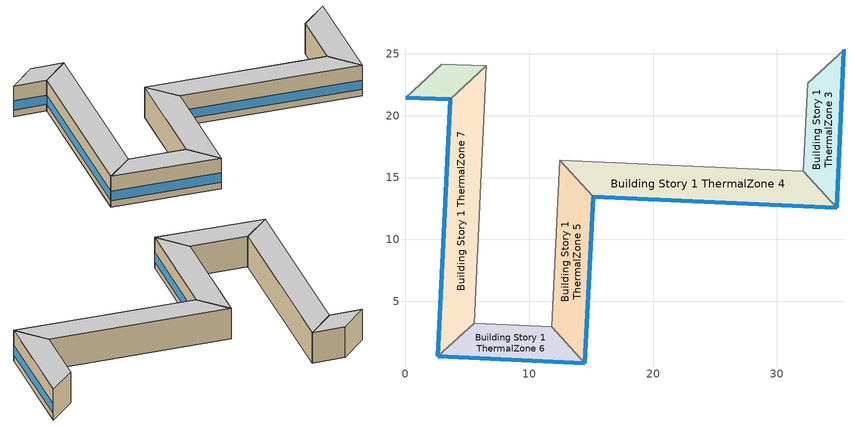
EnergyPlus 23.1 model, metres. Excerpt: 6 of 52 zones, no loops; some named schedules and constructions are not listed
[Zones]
Building Story 1 ThermalZone 3
 floor ground (Typical Insulated Carpeted 8in Slab Floor): 35.42,25.32 34.83,12.55 32.14,15.5 32.47,22.62 z0
 wall outside (Typical Insulated Steel Framed Exterior Wall R-20.41): 34.83,12.55 35.42,25.32 z0:3.6
 wall adiabatic (Typical Interior Wall): 35.42,25.32 32.47,22.62 32.14,15.5 34.83,12.55 z0:3.6
 window (U 0.48 SHGC 0.40 Dbl Ref-D Clr 6mm/13mm): 34.83,12.58 35.42,25.3 z0.76:1.85
 ceiling adiabatic (Typical Interior Floor): 32.47,22.62 32.14,15.5 34.83,12.55 35.42,25.32 z3.6
Building Story 1 ThermalZone 4
 floor ground (Typical Insulated Carpeted 8in Slab Floor): 34.83,12.55 15.16,13.44 12.46,16.4 32.14,15.5 z0
 wall outside (Typical Insulated Steel Framed Exterior Wall R-20.41): 15.16,13.44 34.83,12.55 z0:3.6
 wall adiabatic (Typical Interior Wall): 34.83,12.55 32.14,15.5 12.46,16.4 15.16,13.44 z0:3.6
 window (U 0.48 SHGC 0.40 Dbl Ref-D Clr 6mm/13mm): 15.18,13.44 34.81,12.55 z0.76:1.84
 ceiling adiabatic (Typical Interior Floor): 32.14,15.5 12.46,16.4 15.16,13.44 34.83,12.55 z3.6
Building Story 1 ThermalZone 5
 floor ground (Typical Insulated Carpeted 8in Slab Floor): 15.16,13.44 14.49,0 11.8,2.96 12.46,16.4 z0
 wall outside (Typical Insulated Steel Framed Exterior Wall R-20.41): 14.49,0 15.16,13.44 z0:3.6
 wall adiabatic (Typical Interior Wall): 15.16,13.44 12.46,16.4 11.8,2.96 14.49,0 z0:3.6
 window (U 0.48 SHGC 0.40 Dbl Ref-D Clr 6mm/13mm): 14.49,0.03 15.15,13.41 z0.76:1.85
 ceiling adiabatic (Typical Interior Floor): 12.46,16.4 11.8,2.96 14.49,0 15.16,13.44 z3.6
Building Story 1 ThermalZone 6
 floor ground (Typical Insulated Carpeted 8in Slab Floor): 14.49,0 2.6,0.56 5.56,3.25 11.8,2.96 z0
 wall outside (Typical Insulated Steel Framed Exterior Wall R-20.41): 2.6,0.56 14.49,0 z0:3.6
 wall adiabatic (Typical Interior Wall): 14.49,0 11.8,2.96 5.56,3.25 2.6,0.56 z0:3.6
 window (U 0.48 SHGC 0.40 Dbl Ref-D Clr 6mm/13mm): 2.62,0.55 14.46,0 z0.76:1.85
 ceiling adiabatic (Typical Interior Floor): 11.8,2.96 5.56,3.25 2.6,0.56 14.49,0 z3.6
Building Story 1 ThermalZone 7
 floor ground (Typical Insulated Carpeted 8in Slab Floor): 2.6,0.56 3.6,21.32 6.54,24.04 5.56,3.25 z0
 wall outside (Typical Insulated Steel Framed Exterior Wall R-20.41): 3.6,21.32 2.6,0.56 z0:3.6
 wall adiabatic (Typical Interior Wall): 2.6,0.56 5.56,3.25 6.54,24.04 3.6,21.32 z0:3.6
 window (U 0.48 SHGC 0.40 Dbl Ref-D Clr 6mm/13mm): 3.6,21.3 2.6,0.58 z0.76:1.84
 ceiling adiabatic (Typical Interior Floor): 5.56,3.25 6.54,24.04 3.6,21.32 2.6,0.56 z3.6
Building Story 1 ThermalZone 8
 floor ground (Typical Insulated Carpeted 8in Slab Floor): 3.6,21.32 0,21.43 2.93,24.15 6.54,24.04 z0
 wall outside (Typical Insulated Steel Framed Exterior Wall R-20.41): 0,21.43 3.6,21.32 z0:3.6
 wall adiabatic (Typical Interior Wall): 3.6,21.32 6.54,24.04 2.93,24.15 0,21.43 z0:3.6
 window (U 0.48 SHGC 0.40 Dbl Ref-D Clr 6mm/13mm): 0.03,21.43 3.58,21.32 z0.76:1.86
 ceiling adiabatic (Typical Interior Floor): 6.54,24.04 2.93,24.15 0,21.43 3.6,21.32 z3.6
[Schedule:Week:Daily]
SchoolSecondary BLDG_LIGHT_MECHANICAL_SCH_2013 Week Rule - Aug27-Sep2: SchoolSecondary BLDG_LIGHT_MECHANICAL_SCH_2013 Wknd Day 1, SchoolSecondary BLDG_LIGHT_MECHANICAL_SCH_2013 Wkdy Day 1, SchoolSecondary BLDG_LIGHT_MECHANICAL_SCH_2013 Wkdy Day 1, SchoolSecondary BLDG_LIGHT_MECHANICAL_SCH_2013 Wkdy Day 1, SchoolSecondary BLDG_LIGHT_MECHANICAL_SCH_2013 Wkdy Day 1, SchoolSecondary BLDG_LIGHT_MECHANICAL_SCH_2013 Wkdy Day 2, SchoolSecondary BLDG_LIGHT_MECHANICAL_SCH_2013 Default, SchoolSecondary BLDG_LIGHT_MECHANICAL_SCH_2013 Default, SchoolSecondary BLDG_LIGHT_MECHANICAL_SCH_2013 Summer Design Day, SchoolSecondary BLDG_LIGHT_MECHANICAL_SCH_2013 Winter Design Day, SchoolSecondary BLDG_LIGHT_MECHANICAL_SCH_2013 Default, SchoolSecondary BLDG_LIGHT_MECHANICAL_SCH_2013 Default
SchoolSecondary BLDG_LIGHT_MECHANICAL_SCH_2013 Week Rule - Sep3-Dec31: SchoolSecondary BLDG_LIGHT_MECHANICAL_SCH_2013 Default, SchoolSecondary BLDG_LIGHT_MECHANICAL_SCH_2013 Wkdy Day 2, SchoolSecondary BLDG_LIGHT_MECHANICAL_SCH_2013 Wkdy Day 2, SchoolSecondary BLDG_LIGHT_MECHANICAL_SCH_2013 Wkdy Day 2, SchoolSecondary BLDG_LIGHT_MECHANICAL_SCH_2013 Wkdy Day 2, SchoolSecondary BLDG_LIGHT_MECHANICAL_SCH_2013 Wkdy Day 2, SchoolSecondary BLDG_LIGHT_MECHANICAL_SCH_2013 Default, SchoolSecondary BLDG_LIGHT_MECHANICAL_SCH_2013 Default, SchoolSecondary BLDG_LIGHT_MECHANICAL_SCH_2013 Summer Design Day, SchoolSecondary BLDG_LIGHT_MECHANICAL_SCH_2013 Winter Design Day, SchoolSecondary BLDG_LIGHT_MECHANICAL_SCH_2013 Default, SchoolSecondary BLDG_LIGHT_MECHANICAL_SCH_2013 Default
SchoolSecondary BLDG_LIGHT_OFFICE_SCH_2013 Week Rule - Jan1-Jun24: SchoolSecondary BLDG_LIGHT_OFFICE_SCH_2013 Wknd Day, SchoolSecondary BLDG_LIGHT_OFFICE_SCH_2013 Wkdy Day, SchoolSecondary BLDG_LIGHT_OFFICE_SCH_2013 Wkdy Day, SchoolSecondary BLDG_LIGHT_OFFICE_SCH_2013 Wkdy Day, SchoolSecondary BLDG_LIGHT_OFFICE_SCH_2013 Wkdy Day, SchoolSecondary BLDG_LIGHT_OFFICE_SCH_2013 Wkdy Day, SchoolSecondary BLDG_LIGHT_OFFICE_SCH_2013 Wknd Day, SchoolSecondary BLDG_LIGHT_OFFICE_SCH_2013 Default, SchoolSecondary BLDG_LIGHT_OFFICE_SCH_2013 Summer Design Day, SchoolSecondary BLDG_LIGHT_OFFICE_SCH_2013 Winter Design Day, SchoolSecondary BLDG_LIGHT_OFFICE_SCH_2013 Default, SchoolSecondary BLDG_LIGHT_OFFICE_SCH_2013 Default
SchoolSecondary BLDG_LIGHT_OFFICE_SCH_2013 Week Rule - Jun25-Jul1: SchoolSecondary BLDG_LIGHT_OFFICE_SCH_2013 Wknd Day, SchoolSecondary BLDG_LIGHT_OFFICE_SCH_2013 Wkdy Day, SchoolSecondary BLDG_LIGHT_OFFICE_SCH_2013 Wkdy Day, SchoolSecondary BLDG_LIGHT_OFFICE_SCH_2013 Wkdy Day, SchoolSecondary BLDG_LIGHT_OFFICE_SCH_2013 Wkdy Day, SchoolSecondary BLDG_LIGHT_OFFICE_SCH_2013 Wkdy Day, SchoolSecondary BLDG_LIGHT_OFFICE_SCH_2013 Wknd Day 1, SchoolSecondary BLDG_LIGHT_OFFICE_SCH_2013 Default, SchoolSecondary BLDG_LIGHT_OFFICE_SCH_2013 Summer Design Day, SchoolSecondary BLDG_LIGHT_OFFICE_SCH_2013 Winter Design Day, SchoolSecondary BLDG_LIGHT_OFFICE_SCH_2013 Default, SchoolSecondary BLDG_LIGHT_OFFICE_SCH_2013 Default
SchoolSecondary BLDG_LIGHT_OFFICE_SCH_2013 Week Rule - Jul2-Aug26: SchoolSecondary BLDG_LIGHT_OFFICE_SCH_2013 Wknd Day 1, SchoolSecondary BLDG_LIGHT_OFFICE_SCH_2013 Wkdy Day 1, SchoolSecondary BLDG_LIGHT_OFFICE_SCH_2013 Wkdy Day 1, SchoolSecondary BLDG_LIGHT_OFFICE_SCH_2013 Wkdy Day 1, SchoolSecondary BLDG_LIGHT_OFFICE_SCH_2013 Wkdy Day 1, SchoolSecondary BLDG_LIGHT_OFFICE_SCH_2013 Wkdy Day 1, SchoolSecondary BLDG_LIGHT_OFFICE_SCH_2013 Wknd Day 1, SchoolSecondary BLDG_LIGHT_OFFICE_SCH_2013 Default, SchoolSecondary BLDG_LIGHT_OFFICE_SCH_2013 Summer Design Day, SchoolSecondary BLDG_LIGHT_OFFICE_SCH_2013 Winter Design Day, SchoolSecondary BLDG_LIGHT_OFFICE_SCH_2013 Default, SchoolSecondary BLDG_LIGHT_OFFICE_SCH_2013 Default
SchoolSecondary BLDG_LIGHT_OFFICE_SCH_2013 Week Rule - Aug27-Sep2: SchoolSecondary BLDG_LIGHT_OFFICE_SCH_2013 Wknd Day 1, SchoolSecondary BLDG_LIGHT_OFFICE_SCH_2013 Wkdy Day 1, SchoolSecondary BLDG_LIGHT_OFFICE_SCH_2013 Wkdy Day 1, SchoolSecondary BLDG_LIGHT_OFFICE_SCH_2013 Wkdy Day 1, SchoolSecondary BLDG_LIGHT_OFFICE_SCH_2013 Wkdy Day 1, SchoolSecondary BLDG_LIGHT_OFFICE_SCH_2013 Wkdy Day 2, SchoolSecondary BLDG_LIGHT_OFFICE_SCH_2013 Default, SchoolSecondary BLDG_LIGHT_OFFICE_SCH_2013 Default, SchoolSecondary BLDG_LIGHT_OFFICE_SCH_2013 Summer Design Day, SchoolSecondary BLDG_LIGHT_OFFICE_SCH_2013 Winter Design Day, SchoolSecondary BLDG_LIGHT_OFFICE_SCH_2013 Default, SchoolSecondary BLDG_LIGHT_OFFICE_SCH_2013 Default
SchoolSecondary BLDG_LIGHT_OFFICE_SCH_2013 Week Rule - Sep3-Dec31: SchoolSecondary BLDG_LIGHT_OFFICE_SCH_2013 Default, SchoolSecondary BLDG_LIGHT_OFFICE_SCH_2013 Wkdy Day 2, SchoolSecondary BLDG_LIGHT_OFFICE_SCH_2013 Wkdy Day 2, SchoolSecondary BLDG_LIGHT_OFFICE_SCH_2013 Wkdy Day 2, SchoolSecondary BLDG_LIGHT_OFFICE_SCH_2013 Wkdy Day 2, SchoolSecondary BLDG_LIGHT_OFFICE_SCH_2013 Wkdy Day 2, SchoolSecondary BLDG_LIGHT_OFFICE_SCH_2013 Default, SchoolSecondary BLDG_LIGHT_OFFICE_SCH_2013 Default, SchoolSecondary BLDG_LIGHT_OFFICE_SCH_2013 Summer Design Day, SchoolSecondary BLDG_LIGHT_OFFICE_SCH_2013 Winter Design Day, SchoolSecondary BLDG_LIGHT_OFFICE_SCH_2013 Default, SchoolSecondary BLDG_LIGHT_OFFICE_SCH_2013 Default
SchoolSecondary BLDG_LIGHT_BATH_SCH_2013 Week Rule - Jan1-Jun24: SchoolSecondary BLDG_LIGHT_BATH_SCH_2013 Wknd Day, SchoolSecondary BLDG_LIGHT_BATH_SCH_2013 Wkdy Day, SchoolSecondary BLDG_LIGHT_BATH_SCH_2013 Wkdy Day, SchoolSecondary BLDG_LIGHT_BATH_SCH_2013 Wkdy Day, SchoolSecondary BLDG_LIGHT_BATH_SCH_2013 Wkdy Day, SchoolSecondary BLDG_LIGHT_BATH_SCH_2013 Wkdy Day, SchoolSecondary BLDG_LIGHT_BATH_SCH_2013 Wknd Day, SchoolSecondary BLDG_LIGHT_BATH_SCH_2013 Default, SchoolSecondary BLDG_LIGHT_BATH_SCH_2013 Summer Design Day, SchoolSecondary BLDG_LIGHT_BATH_SCH_2013 Winter Design Day, SchoolSecondary BLDG_LIGHT_BATH_SCH_2013 Default, SchoolSecondary BLDG_LIGHT_BATH_SCH_2013 Default
SchoolSecondary BLDG_LIGHT_BATH_SCH_2013 Week Rule - Jun25-Jul1: SchoolSecondary BLDG_LIGHT_BATH_SCH_2013 Wknd Day, SchoolSecondary BLDG_LIGHT_BATH_SCH_2013 Wkdy Day, SchoolSecondary BLDG_LIGHT_BATH_SCH_2013 Wkdy Day, SchoolSecondary BLDG_LIGHT_BATH_SCH_2013 Wkdy Day, SchoolSecondary BLDG_LIGHT_BATH_SCH_2013 Wkdy Day, SchoolSecondary BLDG_LIGHT_BATH_SCH_2013 Wkdy Day, SchoolSecondary BLDG_LIGHT_BATH_SCH_2013 Wknd Day 1, SchoolSecondary BLDG_LIGHT_BATH_SCH_2013 Default, SchoolSecondary BLDG_LIGHT_BATH_SCH_2013 Summer Design Day, SchoolSecondary BLDG_LIGHT_BATH_SCH_2013 Winter Design Day, SchoolSecondary BLDG_LIGHT_BATH_SCH_2013 Default, SchoolSecondary BLDG_LIGHT_BATH_SCH_2013 Default
SchoolSecondary BLDG_LIGHT_BATH_SCH_2013 Week Rule - Jul2-Aug26: SchoolSecondary BLDG_LIGHT_BATH_SCH_2013 Wknd Day 1, SchoolSecondary BLDG_LIGHT_BATH_SCH_2013 Wkdy Day 1, SchoolSecondary BLDG_LIGHT_BATH_SCH_2013 Wkdy Day 1, SchoolSecondary BLDG_LIGHT_BATH_SCH_2013 Wkdy Day 1, SchoolSecondary BLDG_LIGHT_BATH_SCH_2013 Wkdy Day 1, SchoolSecondary BLDG_LIGHT_BATH_SCH_2013 Wkdy Day 1, SchoolSecondary BLDG_LIGHT_BATH_SCH_2013 Wknd Day 1, SchoolSecondary BLDG_LIGHT_BATH_SCH_2013 Default, SchoolSecondary BLDG_LIGHT_BATH_SCH_2013 Summer Design Day, SchoolSecondary BLDG_LIGHT_BATH_SCH_2013 Winter Design Day, SchoolSecondary BLDG_LIGHT_BATH_SCH_2013 Default, SchoolSecondary BLDG_LIGHT_BATH_SCH_2013 Default
SchoolSecondary BLDG_LIGHT_BATH_SCH_2013 Week Rule - Aug27-Sep2: SchoolSecondary BLDG_LIGHT_BATH_SCH_2013 Wknd Day 1, SchoolSecondary BLDG_LIGHT_BATH_SCH_2013 Wkdy Day 1, SchoolSecondary BLDG_LIGHT_BATH_SCH_2013 Wkdy Day 1, SchoolSecondary BLDG_LIGHT_BATH_SCH_2013 Wkdy Day 1, SchoolSecondary BLDG_LIGHT_BATH_SCH_2013 Wkdy Day 1, SchoolSecondary BLDG_LIGHT_BATH_SCH_2013 Wkdy Day 2, SchoolSecondary BLDG_LIGHT_BATH_SCH_2013 Default, SchoolSecondary BLDG_LIGHT_BATH_SCH_2013 Default, SchoolSecondary BLDG_LIGHT_BATH_SCH_2013 Summer Design Day, SchoolSecondary BLDG_LIGHT_BATH_SCH_2013 Winter Design Day, SchoolSecondary BLDG_LIGHT_BATH_SCH_2013 Default, SchoolSecondary BLDG_LIGHT_BATH_SCH_2013 Default
SchoolSecondary BLDG_LIGHT_BATH_SCH_2013 Week Rule - Sep3-Dec31: SchoolSecondary BLDG_LIGHT_BATH_SCH_2013 Default, SchoolSecondary BLDG_LIGHT_BATH_SCH_2013 Wkdy Day 2, SchoolSecondary BLDG_LIGHT_BATH_SCH_2013 Wkdy Day 2, SchoolSecondary BLDG_LIGHT_BATH_SCH_2013 Wkdy Day 2, SchoolSecondary BLDG_LIGHT_BATH_SCH_2013 Wkdy Day 2, SchoolSecondary BLDG_LIGHT_BATH_SCH_2013 Wkdy Day 2, SchoolSecondary BLDG_LIGHT_BATH_SCH_2013 Default, SchoolSecondary BLDG_LIGHT_BATH_SCH_2013 Default, SchoolSecondary BLDG_LIGHT_BATH_SCH_2013 Summer Design Day, SchoolSecondary BLDG_LIGHT_BATH_SCH_2013 Winter Design Day, SchoolSecondary BLDG_LIGHT_BATH_SCH_2013 Default, SchoolSecondary BLDG_LIGHT_BATH_SCH_2013 Default
SchoolSecondary BLDG_OCC_SCH_Auditorium Week Rule - Jan1-Jun24: SchoolSecondary BLDG_OCC_SCH_Auditorium Wknd Day, SchoolSecondary BLDG_OCC_SCH_Auditorium Wkdy|SmrDsn Day, SchoolSecondary BLDG_OCC_SCH_Auditorium Wkdy|SmrDsn Day, SchoolSecondary BLDG_OCC_SCH_Auditorium Wkdy|SmrDsn Day, SchoolSecondary BLDG_OCC_SCH_Auditorium Wkdy|SmrDsn Day, SchoolSecondary BLDG_OCC_SCH_Auditorium Wkdy|SmrDsn Day, SchoolSecondary BLDG_OCC_SCH_Auditorium Wknd Day, SchoolSecondary BLDG_OCC_SCH_Auditorium Default, SchoolSecondary BLDG_OCC_SCH_Auditorium Summer Design Day, SchoolSecondary BLDG_OCC_SCH_Auditorium Winter Design Day, SchoolSecondary BLDG_OCC_SCH_Auditorium Default, SchoolSecondary BLDG_OCC_SCH_Auditorium Default
SchoolSecondary BLDG_OCC_SCH_Auditorium Week Rule - Jun25-Jul1: SchoolSecondary BLDG_OCC_SCH_Auditorium Wknd Day, SchoolSecondary BLDG_OCC_SCH_Auditorium Wkdy|SmrDsn Day, SchoolSecondary BLDG_OCC_SCH_Auditorium Wkdy|SmrDsn Day, SchoolSecondary BLDG_OCC_SCH_Auditorium Wkdy|SmrDsn Day, SchoolSecondary BLDG_OCC_SCH_Auditorium Wkdy|SmrDsn Day, SchoolSecondary BLDG_OCC_SCH_Auditorium Wkdy|SmrDsn Day, SchoolSecondary BLDG_OCC_SCH_Auditorium Wknd Day 1, SchoolSecondary BLDG_OCC_SCH_Auditorium Default, SchoolSecondary BLDG_OCC_SCH_Auditorium Summer Design Day, SchoolSecondary BLDG_OCC_SCH_Auditorium Winter Design Day, SchoolSecondary BLDG_OCC_SCH_Auditorium Default, SchoolSecondary BLDG_OCC_SCH_Auditorium Default
SchoolSecondary BLDG_OCC_SCH_Auditorium Week Rule - Jul2-Aug26: SchoolSecondary BLDG_OCC_SCH_Auditorium Wknd Day 1, SchoolSecondary BLDG_OCC_SCH_Auditorium Wkdy|SmrDsn Day 1, SchoolSecondary BLDG_OCC_SCH_Auditorium Wkdy|SmrDsn Day 1, SchoolSecondary BLDG_OCC_SCH_Auditorium Wkdy|SmrDsn Day 1, SchoolSecondary BLDG_OCC_SCH_Auditorium Wkdy|SmrDsn Day 1, SchoolSecondary BLDG_OCC_SCH_Auditorium Wkdy|SmrDsn Day 1, SchoolSecondary BLDG_OCC_SCH_Auditorium Wknd Day 1, SchoolSecondary BLDG_OCC_SCH_Auditorium Default, SchoolSecondary BLDG_OCC_SCH_Auditorium Summer Design Day, SchoolSecondary BLDG_OCC_SCH_Auditorium Winter Design Day, SchoolSecondary BLDG_OCC_SCH_Auditorium Default, SchoolSecondary BLDG_OCC_SCH_Auditorium Default
SchoolSecondary BLDG_OCC_SCH_Auditorium Week Rule - Aug27-Sep2: SchoolSecondary BLDG_OCC_SCH_Auditorium Wknd Day 1, SchoolSecondary BLDG_OCC_SCH_Auditorium Wkdy|SmrDsn Day 1, SchoolSecondary BLDG_OCC_SCH_Auditorium Wkdy|SmrDsn Day 1, SchoolSecondary BLDG_OCC_SCH_Auditorium Wkdy|SmrDsn Day 1, SchoolSecondary BLDG_OCC_SCH_Auditorium Wkdy|SmrDsn Day 1, SchoolSecondary BLDG_OCC_SCH_Auditorium Wkdy|SmrDsn Day 2, SchoolSecondary BLDG_OCC_SCH_Auditorium Default, SchoolSecondary BLDG_OCC_SCH_Auditorium Default, SchoolSecondary BLDG_OCC_SCH_Auditorium Summer Design Day, SchoolSecondary BLDG_OCC_SCH_Auditorium Winter Design Day, SchoolSecondary BLDG_OCC_SCH_Auditorium Default, SchoolSecondary BLDG_OCC_SCH_Auditorium Default
SchoolSecondary BLDG_OCC_SCH_Auditorium Week Rule - Sep3-Dec31: SchoolSecondary BLDG_OCC_SCH_Auditorium Default, SchoolSecondary BLDG_OCC_SCH_Auditorium Wkdy|SmrDsn Day 2, SchoolSecondary BLDG_OCC_SCH_Auditorium Wkdy|SmrDsn Day 2, SchoolSecondary BLDG_OCC_SCH_Auditorium Wkdy|SmrDsn Day 2, SchoolSecondary BLDG_OCC_SCH_Auditorium Wkdy|SmrDsn Day 2, SchoolSecondary BLDG_OCC_SCH_Auditorium Wkdy|SmrDsn Day 2, SchoolSecondary BLDG_OCC_SCH_Auditorium Default, SchoolSecondary BLDG_OCC_SCH_Auditorium Default, SchoolSecondary BLDG_OCC_SCH_Auditorium Summer Design Day, SchoolSecondary BLDG_OCC_SCH_Auditorium Winter Design Day, SchoolSecondary BLDG_OCC_SCH_Auditorium Default, SchoolSecondary BLDG_OCC_SCH_Auditorium Default
SchoolSecondary BLDG_OCC_SCH_Cafeteria Week Rule - Jan1-Jun24: SchoolSecondary BLDG_OCC_SCH_Cafeteria Wknd Day, SchoolSecondary BLDG_OCC_SCH_Cafeteria Wkdy|SmrDsn Day, SchoolSecondary BLDG_OCC_SCH_Cafeteria Wkdy|SmrDsn Day, SchoolSecondary BLDG_OCC_SCH_Cafeteria Wkdy|SmrDsn Day, SchoolSecondary BLDG_OCC_SCH_Cafeteria Wkdy|SmrDsn Day, SchoolSecondary BLDG_OCC_SCH_Cafeteria Wkdy|SmrDsn Day, SchoolSecondary BLDG_OCC_SCH_Cafeteria Wknd Day, SchoolSecondary BLDG_OCC_SCH_Cafeteria Default, SchoolSecondary BLDG_OCC_SCH_Cafeteria Summer Design Day, SchoolSecondary BLDG_OCC_SCH_Cafeteria Winter Design Day, SchoolSecondary BLDG_OCC_SCH_Cafeteria Default, SchoolSecondary BLDG_OCC_SCH_Cafeteria Default
SchoolSecondary BLDG_OCC_SCH_Cafeteria Week Rule - Jun25-Jul1: SchoolSecondary BLDG_OCC_SCH_Cafeteria Wknd Day, SchoolSecondary BLDG_OCC_SCH_Cafeteria Wkdy|SmrDsn Day, SchoolSecondary BLDG_OCC_SCH_Cafeteria Wkdy|SmrDsn Day, SchoolSecondary BLDG_OCC_SCH_Cafeteria Wkdy|SmrDsn Day, SchoolSecondary BLDG_OCC_SCH_Cafeteria Wkdy|SmrDsn Day, SchoolSecondary BLDG_OCC_SCH_Cafeteria Wkdy|SmrDsn Day, SchoolSecondary BLDG_OCC_SCH_Cafeteria Wknd Day 1, SchoolSecondary BLDG_OCC_SCH_Cafeteria Default, SchoolSecondary BLDG_OCC_SCH_Cafeteria Summer Design Day, SchoolSecondary BLDG_OCC_SCH_Cafeteria Winter Design Day, SchoolSecondary BLDG_OCC_SCH_Cafeteria Default, SchoolSecondary BLDG_OCC_SCH_Cafeteria Default
SchoolSecondary BLDG_OCC_SCH_Cafeteria Week Rule - Jul2-Aug26: SchoolSecondary BLDG_OCC_SCH_Cafeteria Wknd Day 1, SchoolSecondary BLDG_OCC_SCH_Cafeteria Wkdy|SmrDsn Day 1, SchoolSecondary BLDG_OCC_SCH_Cafeteria Wkdy|SmrDsn Day 1, SchoolSecondary BLDG_OCC_SCH_Cafeteria Wkdy|SmrDsn Day 1, SchoolSecondary BLDG_OCC_SCH_Cafeteria Wkdy|SmrDsn Day 1, SchoolSecondary BLDG_OCC_SCH_Cafeteria Wkdy|SmrDsn Day 1, SchoolSecondary BLDG_OCC_SCH_Cafeteria Wknd Day 1, SchoolSecondary BLDG_OCC_SCH_Cafeteria Default, SchoolSecondary BLDG_OCC_SCH_Cafeteria Summer Design Day, SchoolSecondary BLDG_OCC_SCH_Cafeteria Winter Design Day, SchoolSecondary BLDG_OCC_SCH_Cafeteria Default, SchoolSecondary BLDG_OCC_SCH_Cafeteria Default
SchoolSecondary BLDG_OCC_SCH_Cafeteria Week Rule - Aug27-Sep2: SchoolSecondary BLDG_OCC_SCH_Cafeteria Wknd Day 1, SchoolSecondary BLDG_OCC_SCH_Cafeteria Wkdy|SmrDsn Day 1, SchoolSecondary BLDG_OCC_SCH_Cafeteria Wkdy|SmrDsn Day 1, SchoolSecondary BLDG_OCC_SCH_Cafeteria Wkdy|SmrDsn Day 1, SchoolSecondary BLDG_OCC_SCH_Cafeteria Wkdy|SmrDsn Day 1, SchoolSecondary BLDG_OCC_SCH_Cafeteria Wkdy|SmrDsn Day 2, SchoolSecondary BLDG_OCC_SCH_Cafeteria Default, SchoolSecondary BLDG_OCC_SCH_Cafeteria Default, SchoolSecondary BLDG_OCC_SCH_Cafeteria Summer Design Day, SchoolSecondary BLDG_OCC_SCH_Cafeteria Winter Design Day, SchoolSecondary BLDG_OCC_SCH_Cafeteria Default, SchoolSecondary BLDG_OCC_SCH_Cafeteria Default
SchoolSecondary BLDG_OCC_SCH_Cafeteria Week Rule - Sep3-Dec31: SchoolSecondary BLDG_OCC_SCH_Cafeteria Default, SchoolSecondary BLDG_OCC_SCH_Cafeteria Wkdy|SmrDsn Day 2, SchoolSecondary BLDG_OCC_SCH_Cafeteria Wkdy|SmrDsn Day 2, SchoolSecondary BLDG_OCC_SCH_Cafeteria Wkdy|SmrDsn Day 2, SchoolSecondary BLDG_OCC_SCH_Cafeteria Wkdy|SmrDsn Day 2, SchoolSecondary BLDG_OCC_SCH_Cafeteria Wkdy|SmrDsn Day 2, SchoolSecondary BLDG_OCC_SCH_Cafeteria Default, SchoolSecondary BLDG_OCC_SCH_Cafeteria Default, SchoolSecondary BLDG_OCC_SCH_Cafeteria Summer Design Day, SchoolSecondary BLDG_OCC_SCH_Cafeteria Winter Design Day, SchoolSecondary BLDG_OCC_SCH_Cafeteria Default, SchoolSecondary BLDG_OCC_SCH_Cafeteria Default
SchoolSecondary BLDG_OCC_SCH_Extend Week Rule - Jan1-Jun24: SchoolSecondary BLDG_OCC_SCH_Extend Wknd Day, SchoolSecondary BLDG_OCC_SCH_Extend Wkdy|SmrDsn Day, SchoolSecondary BLDG_OCC_SCH_Extend Wkdy|SmrDsn Day, SchoolSecondary BLDG_OCC_SCH_Extend Wkdy|SmrDsn Day, SchoolSecondary BLDG_OCC_SCH_Extend Wkdy|SmrDsn Day, SchoolSecondary BLDG_OCC_SCH_Extend Wkdy|SmrDsn Day, SchoolSecondary BLDG_OCC_SCH_Extend Wknd Day, SchoolSecondary BLDG_OCC_SCH_Extend Default, SchoolSecondary BLDG_OCC_SCH_Extend Summer Design Day, SchoolSecondary BLDG_OCC_SCH_Extend Winter Design Day, SchoolSecondary BLDG_OCC_SCH_Extend Default, SchoolSecondary BLDG_OCC_SCH_Extend Default
SchoolSecondary BLDG_OCC_SCH_Extend Week Rule - Jun25-Jul1: SchoolSecondary BLDG_OCC_SCH_Extend Wknd Day, SchoolSecondary BLDG_OCC_SCH_Extend Wkdy|SmrDsn Day, SchoolSecondary BLDG_OCC_SCH_Extend Wkdy|SmrDsn Day, SchoolSecondary BLDG_OCC_SCH_Extend Wkdy|SmrDsn Day, SchoolSecondary BLDG_OCC_SCH_Extend Wkdy|SmrDsn Day, SchoolSecondary BLDG_OCC_SCH_Extend Wkdy|SmrDsn Day, SchoolSecondary BLDG_OCC_SCH_Extend Wknd Day 1, SchoolSecondary BLDG_OCC_SCH_Extend Default, SchoolSecondary BLDG_OCC_SCH_Extend Summer Design Day, SchoolSecondary BLDG_OCC_SCH_Extend Winter Design Day, SchoolSecondary BLDG_OCC_SCH_Extend Default, SchoolSecondary BLDG_OCC_SCH_Extend Default
SchoolSecondary BLDG_OCC_SCH_Extend Week Rule - Jul2-Aug26: SchoolSecondary BLDG_OCC_SCH_Extend Wknd Day 1, SchoolSecondary BLDG_OCC_SCH_Extend Wkdy|SmrDsn Day 1, SchoolSecondary BLDG_OCC_SCH_Extend Wkdy|SmrDsn Day 1, SchoolSecondary BLDG_OCC_SCH_Extend Wkdy|SmrDsn Day 1, SchoolSecondary BLDG_OCC_SCH_Extend Wkdy|SmrDsn Day 1, SchoolSecondary BLDG_OCC_SCH_Extend Wkdy|SmrDsn Day 1, SchoolSecondary BLDG_OCC_SCH_Extend Wknd Day 1, SchoolSecondary BLDG_OCC_SCH_Extend Default, SchoolSecondary BLDG_OCC_SCH_Extend Summer Design Day, SchoolSecondary BLDG_OCC_SCH_Extend Winter Design Day, SchoolSecondary BLDG_OCC_SCH_Extend Default, SchoolSecondary BLDG_OCC_SCH_Extend Default
SchoolSecondary BLDG_OCC_SCH_Extend Week Rule - Aug27-Sep2: SchoolSecondary BLDG_OCC_SCH_Extend Wknd Day 1, SchoolSecondary BLDG_OCC_SCH_Extend Wkdy|SmrDsn Day 1, SchoolSecondary BLDG_OCC_SCH_Extend Wkdy|SmrDsn Day 1, SchoolSecondary BLDG_OCC_SCH_Extend Wkdy|SmrDsn Day 1, SchoolSecondary BLDG_OCC_SCH_Extend Wkdy|SmrDsn Day 1, SchoolSecondary BLDG_OCC_SCH_Extend Wkdy|SmrDsn Day 2, SchoolSecondary BLDG_OCC_SCH_Extend Default, SchoolSecondary BLDG_OCC_SCH_Extend Default, SchoolSecondary BLDG_OCC_SCH_Extend Summer Design Day, SchoolSecondary BLDG_OCC_SCH_Extend Winter Design Day, SchoolSecondary BLDG_OCC_SCH_Extend Default, SchoolSecondary BLDG_OCC_SCH_Extend Default
SchoolSecondary BLDG_OCC_SCH_Extend Week Rule - Sep3-Dec31: SchoolSecondary BLDG_OCC_SCH_Extend Default, SchoolSecondary BLDG_OCC_SCH_Extend Wkdy|SmrDsn Day 2, SchoolSecondary BLDG_OCC_SCH_Extend Wkdy|SmrDsn Day 2, SchoolSecondary BLDG_OCC_SCH_Extend Wkdy|SmrDsn Day 2, SchoolSecondary BLDG_OCC_SCH_Extend Wkdy|SmrDsn Day 2, SchoolSecondary BLDG_OCC_SCH_Extend Wkdy|SmrDsn Day 2, SchoolSecondary BLDG_OCC_SCH_Extend Default, SchoolSecondary BLDG_OCC_SCH_Extend Default, SchoolSecondary BLDG_OCC_SCH_Extend Summer Design Day, SchoolSecondary BLDG_OCC_SCH_Extend Winter Design Day, SchoolSecondary BLDG_OCC_SCH_Extend Default, SchoolSecondary BLDG_OCC_SCH_Extend Default
SchoolSecondary BLDG_OCC_SCH_Gym Week Rule - Jan1-Jun24: SchoolSecondary BLDG_OCC_SCH_Gym Wknd Day, SchoolSecondary BLDG_OCC_SCH_Gym Wkdy|SmrDsn Day, SchoolSecondary BLDG_OCC_SCH_Gym Wkdy|SmrDsn Day, SchoolSecondary BLDG_OCC_SCH_Gym Wkdy|SmrDsn Day, SchoolSecondary BLDG_OCC_SCH_Gym Wkdy|SmrDsn Day, SchoolSecondary BLDG_OCC_SCH_Gym Wkdy|SmrDsn Day, SchoolSecondary BLDG_OCC_SCH_Gym Wknd Day, SchoolSecondary BLDG_OCC_SCH_Gym Default, SchoolSecondary BLDG_OCC_SCH_Gym Summer Design Day, SchoolSecondary BLDG_OCC_SCH_Gym Winter Design Day, SchoolSecondary BLDG_OCC_SCH_Gym Default, SchoolSecondary BLDG_OCC_SCH_Gym Default
SchoolSecondary BLDG_OCC_SCH_Gym Week Rule - Jun25-Jul1: SchoolSecondary BLDG_OCC_SCH_Gym Wknd Day, SchoolSecondary BLDG_OCC_SCH_Gym Wkdy|SmrDsn Day, SchoolSecondary BLDG_OCC_SCH_Gym Wkdy|SmrDsn Day, SchoolSecondary BLDG_OCC_SCH_Gym Wkdy|SmrDsn Day, SchoolSecondary BLDG_OCC_SCH_Gym Wkdy|SmrDsn Day, SchoolSecondary BLDG_OCC_SCH_Gym Wkdy|SmrDsn Day, SchoolSecondary BLDG_OCC_SCH_Gym Wknd Day 1, SchoolSecondary BLDG_OCC_SCH_Gym Default, SchoolSecondary BLDG_OCC_SCH_Gym Summer Design Day, SchoolSecondary BLDG_OCC_SCH_Gym Winter Design Day, SchoolSecondary BLDG_OCC_SCH_Gym Default, SchoolSecondary BLDG_OCC_SCH_Gym Default
SchoolSecondary BLDG_OCC_SCH_Gym Week Rule - Jul2-Aug26: SchoolSecondary BLDG_OCC_SCH_Gym Wknd Day 1, SchoolSecondary BLDG_OCC_SCH_Gym Wkdy|SmrDsn Day 1, SchoolSecondary BLDG_OCC_SCH_Gym Wkdy|SmrDsn Day 1, SchoolSecondary BLDG_OCC_SCH_Gym Wkdy|SmrDsn Day 1, SchoolSecondary BLDG_OCC_SCH_Gym Wkdy|SmrDsn Day 1, SchoolSecondary BLDG_OCC_SCH_Gym Wkdy|SmrDsn Day 1, SchoolSecondary BLDG_OCC_SCH_Gym Wknd Day 1, SchoolSecondary BLDG_OCC_SCH_Gym Default, SchoolSecondary BLDG_OCC_SCH_Gym Summer Design Day, SchoolSecondary BLDG_OCC_SCH_Gym Winter Design Day, SchoolSecondary BLDG_OCC_SCH_Gym Default, SchoolSecondary BLDG_OCC_SCH_Gym Default
SchoolSecondary BLDG_OCC_SCH_Gym Week Rule - Aug27-Sep2: SchoolSecondary BLDG_OCC_SCH_Gym Wknd Day 1, SchoolSecondary BLDG_OCC_SCH_Gym Wkdy|SmrDsn Day 1, SchoolSecondary BLDG_OCC_SCH_Gym Wkdy|SmrDsn Day 1, SchoolSecondary BLDG_OCC_SCH_Gym Wkdy|SmrDsn Day 1, SchoolSecondary BLDG_OCC_SCH_Gym Wkdy|SmrDsn Day 1, SchoolSecondary BLDG_OCC_SCH_Gym Wkdy|SmrDsn Day 2, SchoolSecondary BLDG_OCC_SCH_Gym Default, SchoolSecondary BLDG_OCC_SCH_Gym Default, SchoolSecondary BLDG_OCC_SCH_Gym Summer Design Day, SchoolSecondary BLDG_OCC_SCH_Gym Winter Design Day, SchoolSecondary BLDG_OCC_SCH_Gym Default, SchoolSecondary BLDG_OCC_SCH_Gym Default
SchoolSecondary BLDG_OCC_SCH_Gym Week Rule - Sep3-Dec31: SchoolSecondary BLDG_OCC_SCH_Gym Default, SchoolSecondary BLDG_OCC_SCH_Gym Wkdy|SmrDsn Day 2, SchoolSecondary BLDG_OCC_SCH_Gym Wkdy|SmrDsn Day 2, SchoolSecondary BLDG_OCC_SCH_Gym Wkdy|SmrDsn Day 2, SchoolSecondary BLDG_OCC_SCH_Gym Wkdy|SmrDsn Day 2, SchoolSecondary BLDG_OCC_SCH_Gym Wkdy|SmrDsn Day 2, SchoolSecondary BLDG_OCC_SCH_Gym Default, SchoolSecondary BLDG_OCC_SCH_Gym Default, SchoolSecondary BLDG_OCC_SCH_Gym Summer Design Day, SchoolSecondary BLDG_OCC_SCH_Gym Winter Design Day, SchoolSecondary BLDG_OCC_SCH_Gym Default, SchoolSecondary BLDG_OCC_SCH_Gym Default
SchoolSecondary BLDG_OCC_SCH_Offices Week Rule - Jan1-Jun24: SchoolSecondary BLDG_OCC_SCH_Offices Wknd Day, SchoolSecondary BLDG_OCC_SCH_Offices Wkdy|SmrDsn Day, SchoolSecondary BLDG_OCC_SCH_Offices Wkdy|SmrDsn Day, SchoolSecondary BLDG_OCC_SCH_Offices Wkdy|SmrDsn Day, SchoolSecondary BLDG_OCC_SCH_Offices Wkdy|SmrDsn Day, SchoolSecondary BLDG_OCC_SCH_Offices Wkdy|SmrDsn Day, SchoolSecondary BLDG_OCC_SCH_Offices Wknd Day, SchoolSecondary BLDG_OCC_SCH_Offices Default, SchoolSecondary BLDG_OCC_SCH_Offices Summer Design Day, SchoolSecondary BLDG_OCC_SCH_Offices Winter Design Day, SchoolSecondary BLDG_OCC_SCH_Offices Default, SchoolSecondary BLDG_OCC_SCH_Offices Default
SchoolSecondary BLDG_OCC_SCH_Offices Week Rule - Jun25-Jul1: SchoolSecondary BLDG_OCC_SCH_Offices Wknd Day, SchoolSecondary BLDG_OCC_SCH_Offices Wkdy|SmrDsn Day, SchoolSecondary BLDG_OCC_SCH_Offices Wkdy|SmrDsn Day, SchoolSecondary BLDG_OCC_SCH_Offices Wkdy|SmrDsn Day, SchoolSecondary BLDG_OCC_SCH_Offices Wkdy|SmrDsn Day, SchoolSecondary BLDG_OCC_SCH_Offices Wkdy|SmrDsn Day, SchoolSecondary BLDG_OCC_SCH_Offices Wknd Day 1, SchoolSecondary BLDG_OCC_SCH_Offices Default, SchoolSecondary BLDG_OCC_SCH_Offices Summer Design Day, SchoolSecondary BLDG_OCC_SCH_Offices Winter Design Day, SchoolSecondary BLDG_OCC_SCH_Offices Default, SchoolSecondary BLDG_OCC_SCH_Offices Default
SchoolSecondary BLDG_OCC_SCH_Offices Week Rule - Jul2-Aug26: SchoolSecondary BLDG_OCC_SCH_Offices Wknd Day 1, SchoolSecondary BLDG_OCC_SCH_Offices Wkdy|SmrDsn Day 1, SchoolSecondary BLDG_OCC_SCH_Offices Wkdy|SmrDsn Day 1, SchoolSecondary BLDG_OCC_SCH_Offices Wkdy|SmrDsn Day 1, SchoolSecondary BLDG_OCC_SCH_Offices Wkdy|SmrDsn Day 1, SchoolSecondary BLDG_OCC_SCH_Offices Wkdy|SmrDsn Day 1, SchoolSecondary BLDG_OCC_SCH_Offices Wknd Day 1, SchoolSecondary BLDG_OCC_SCH_Offices Default, SchoolSecondary BLDG_OCC_SCH_Offices Summer Design Day, SchoolSecondary BLDG_OCC_SCH_Offices Winter Design Day, SchoolSecondary BLDG_OCC_SCH_Offices Default, SchoolSecondary BLDG_OCC_SCH_Offices Default
SchoolSecondary BLDG_OCC_SCH_Offices Week Rule - Aug27-Sep2: SchoolSecondary BLDG_OCC_SCH_Offices Wknd Day 1, SchoolSecondary BLDG_OCC_SCH_Offices Wkdy|SmrDsn Day 1, SchoolSecondary BLDG_OCC_SCH_Offices Wkdy|SmrDsn Day 1, SchoolSecondary BLDG_OCC_SCH_Offices Wkdy|SmrDsn Day 1, SchoolSecondary BLDG_OCC_SCH_Offices Wkdy|SmrDsn Day 1, SchoolSecondary BLDG_OCC_SCH_Offices Wkdy|SmrDsn Day 2, SchoolSecondary BLDG_OCC_SCH_Offices Default, SchoolSecondary BLDG_OCC_SCH_Offices Default, SchoolSecondary BLDG_OCC_SCH_Offices Summer Design Day, SchoolSecondary BLDG_OCC_SCH_Offices Winter Design Day, SchoolSecondary BLDG_OCC_SCH_Offices Default, SchoolSecondary BLDG_OCC_SCH_Offices Default
SchoolSecondary BLDG_OCC_SCH_Offices Week Rule - Sep3-Dec31: SchoolSecondary BLDG_OCC_SCH_Offices Default, SchoolSecondary BLDG_OCC_SCH_Offices Wkdy|SmrDsn Day 2, SchoolSecondary BLDG_OCC_SCH_Offices Wkdy|SmrDsn Day 2, SchoolSecondary BLDG_OCC_SCH_Offices Wkdy|SmrDsn Day 2, SchoolSecondary BLDG_OCC_SCH_Offices Wkdy|SmrDsn Day 2, SchoolSecondary BLDG_OCC_SCH_Offices Wkdy|SmrDsn Day 2, SchoolSecondary BLDG_OCC_SCH_Offices Default, SchoolSecondary BLDG_OCC_SCH_Offices Default, SchoolSecondary BLDG_OCC_SCH_Offices Summer Design Day, SchoolSecondary BLDG_OCC_SCH_Offices Winter Design Day, SchoolSecondary BLDG_OCC_SCH_Offices Default, SchoolSecondary BLDG_OCC_SCH_Offices Default
Elevator Schedule 3 Week Rule - Jan1-Jun10: 72 space(s) Occ Sch Sunday 3, 72 space(s) Occ Sch Default 3, 72 space(s) Occ Sch Tuesday 19, 72 space(s) Occ Sch Wednesday 19, 72 space(s) Occ Sch Thursday 19, 72 space(s) Occ Sch Friday 19, 72 space(s) Occ Sch Saturday 3, 72 space(s) Occ Sch Default 3, 72 space(s) Occ Sch Summer Design Day 3, 72 space(s) Occ Sch Winter Design Day 3, 72 space(s) Occ Sch Default 3, 72 space(s) Occ Sch Default 3
Elevator Schedule 3 Week Rule - Jun11-Jun17: 72 space(s) Occ Sch Sunday 3, 72 space(s) Occ Sch Default 3, 72 space(s) Occ Sch Tuesday 19, 72 space(s) Occ Sch Wednesday 19, 72 space(s) Occ Sch Thursday 19, 72 space(s) Occ Sch Friday 18, 72 space(s) Occ Sch Saturday 3, 72 space(s) Occ Sch Default 3, 72 space(s) Occ Sch Summer Design Day 3, 72 space(s) Occ Sch Winter Design Day 3, 72 space(s) Occ Sch Default 3, 72 space(s) Occ Sch Default 3
Elevator Schedule 3 Week Rule - Jun18-Jul1: 72 space(s) Occ Sch Sunday 3, 72 space(s) Occ Sch Monday 16, 72 space(s) Occ Sch Tuesday 18, 72 space(s) Occ Sch Wednesday 18, 72 space(s) Occ Sch Thursday 18, 72 space(s) Occ Sch Friday 18, 72 space(s) Occ Sch Saturday 3, 72 space(s) Occ Sch Default 3, 72 space(s) Occ Sch Summer Design Day 3, 72 space(s) Occ Sch Winter Design Day 3, 72 space(s) Occ Sch Default 3, 72 space(s) Occ Sch Default 3
Elevator Schedule 3 Week Rule - Jul2-Aug26: 72 space(s) Occ Sch Sunday 3, 72 space(s) Occ Sch Monday 15, 72 space(s) Occ Sch Tuesday 17, 72 space(s) Occ Sch Wednesday 17, 72 space(s) Occ Sch Thursday 17, 72 space(s) Occ Sch Friday 17, 72 space(s) Occ Sch Saturday 3, 72 space(s) Occ Sch Default 3, 72 space(s) Occ Sch Summer Design Day 3, 72 space(s) Occ Sch Winter Design Day 3, 72 space(s) Occ Sch Default 3, 72 space(s) Occ Sch Default 3
Elevator Schedule 3 Week Rule - Aug27-Sep2: 72 space(s) Occ Sch Sunday 3, 72 space(s) Occ Sch Monday 15, 72 space(s) Occ Sch Tuesday 17, 72 space(s) Occ Sch Wednesday 17, 72 space(s) Occ Sch Thursday 17, 72 space(s) Occ Sch Friday 16, 72 space(s) Occ Sch Saturday 3, 72 space(s) Occ Sch Default 3, 72 space(s) Occ Sch Summer Design Day 3, 72 space(s) Occ Sch Winter Design Day 3, 72 space(s) Occ Sch Default 3, 72 space(s) Occ Sch Default 3
Elevator Schedule 3 Week Rule - Sep3-Sep16: 72 space(s) Occ Sch Sunday 3, 72 space(s) Occ Sch Monday 14, 72 space(s) Occ Sch Tuesday 16, 72 space(s) Occ Sch Wednesday 16, 72 space(s) Occ Sch Thursday 16, 72 space(s) Occ Sch Friday 16, 72 space(s) Occ Sch Saturday 3, 72 space(s) Occ Sch Default 3, 72 space(s) Occ Sch Summer Design Day 3, 72 space(s) Occ Sch Winter Design Day 3, 72 space(s) Occ Sch Default 3, 72 space(s) Occ Sch Default 3
Elevator Schedule 3 Week Rule - Sep17-Dec31: 72 space(s) Occ Sch Sunday 3, 72 space(s) Occ Sch Monday 13, 72 space(s) Occ Sch Tuesday 15, 72 space(s) Occ Sch Wednesday 15, 72 space(s) Occ Sch Thursday 15, 72 space(s) Occ Sch Friday 15, 72 space(s) Occ Sch Saturday 3, 72 space(s) Occ Sch Default 3, 72 space(s) Occ Sch Summer Design Day 3, 72 space(s) Occ Sch Winter Design Day 3, 72 space(s) Occ Sch Default 3, 72 space(s) Occ Sch Default 3
Elevator Schedule 1 Week Rule - Jan1-Jun10: 72 space(s) Occ Sch Sunday 1, 72 space(s) Occ Sch Default 1, 72 space(s) Occ Sch Tuesday 9, 72 space(s) Occ Sch Wednesday 9, 72 space(s) Occ Sch Thursday 9, 72 space(s) Occ Sch Friday 9, 72 space(s) Occ Sch Saturday 1, 72 space(s) Occ Sch Default 1, 72 space(s) Occ Sch Summer Design Day 1, 72 space(s) Occ Sch Winter Design Day 1, 72 space(s) Occ Sch Default 1, 72 space(s) Occ Sch Default 1
Elevator Schedule 1 Week Rule - Jun11-Jun17: 72 space(s) Occ Sch Sunday 1, 72 space(s) Occ Sch Default 1, 72 space(s) Occ Sch Tuesday 9, 72 space(s) Occ Sch Wednesday 9, 72 space(s) Occ Sch Thursday 9, 72 space(s) Occ Sch Friday 8, 72 space(s) Occ Sch Saturday 1, 72 space(s) Occ Sch Default 1, 72 space(s) Occ Sch Summer Design Day 1, 72 space(s) Occ Sch Winter Design Day 1, 72 space(s) Occ Sch Default 1, 72 space(s) Occ Sch Default 1
Elevator Schedule 1 Week Rule - Jun18-Jul1: 72 space(s) Occ Sch Sunday 1, 72 space(s) Occ Sch Monday 8, 72 space(s) Occ Sch Tuesday 8, 72 space(s) Occ Sch Wednesday 8, 72 space(s) Occ Sch Thursday 8, 72 space(s) Occ Sch Friday 8, 72 space(s) Occ Sch Saturday 1, 72 space(s) Occ Sch Default 1, 72 space(s) Occ Sch Summer Design Day 1, 72 space(s) Occ Sch Winter Design Day 1, 72 space(s) Occ Sch Default 1, 72 space(s) Occ Sch Default 1
Elevator Schedule 1 Week Rule - Jul2-Aug26: 72 space(s) Occ Sch Sunday 1, 72 space(s) Occ Sch Monday 7, 72 space(s) Occ Sch Tuesday 7, 72 space(s) Occ Sch Wednesday 7, 72 space(s) Occ Sch Thursday 7, 72 space(s) Occ Sch Friday 7, 72 space(s) Occ Sch Saturday 1, 72 space(s) Occ Sch Default 1, 72 space(s) Occ Sch Summer Design Day 1, 72 space(s) Occ Sch Winter Design Day 1, 72 space(s) Occ Sch Default 1, 72 space(s) Occ Sch Default 1
Elevator Schedule 1 Week Rule - Aug27-Sep2: 72 space(s) Occ Sch Sunday 1, 72 space(s) Occ Sch Monday 7, 72 space(s) Occ Sch Tuesday 7, 72 space(s) Occ Sch Wednesday 7, 72 space(s) Occ Sch Thursday 7, 72 space(s) Occ Sch Friday 6, 72 space(s) Occ Sch Saturday 1, 72 space(s) Occ Sch Default 1, 72 space(s) Occ Sch Summer Design Day 1, 72 space(s) Occ Sch Winter Design Day 1, 72 space(s) Occ Sch Default 1, 72 space(s) Occ Sch Default 1
Elevator Schedule 1 Week Rule - Sep3-Sep16: 72 space(s) Occ Sch Sunday 1, 72 space(s) Occ Sch Monday 6, 72 space(s) Occ Sch Tuesday 6, 72 space(s) Occ Sch Wednesday 6, 72 space(s) Occ Sch Thursday 6, 72 space(s) Occ Sch Friday 6, 72 space(s) Occ Sch Saturday 1, 72 space(s) Occ Sch Default 1, 72 space(s) Occ Sch Summer Design Day 1, 72 space(s) Occ Sch Winter Design Day 1, 72 space(s) Occ Sch Default 1, 72 space(s) Occ Sch Default 1
Elevator Schedule 1 Week Rule - Sep17-Dec31: 72 space(s) Occ Sch Sunday 1, 72 space(s) Occ Sch Monday 5, 72 space(s) Occ Sch Tuesday 5, 72 space(s) Occ Sch Wednesday 5, 72 space(s) Occ Sch Thursday 5, 72 space(s) Occ Sch Friday 5, 72 space(s) Occ Sch Saturday 1, 72 space(s) Occ Sch Default 1, 72 space(s) Occ Sch Summer Design Day 1, 72 space(s) Occ Sch Winter Design Day 1, 72 space(s) Occ Sch Default 1, 72 space(s) Occ Sch Default 1
Elevator Schedule 2 Week Rule - Jan1-Jun10: 72 space(s) Occ Sch Sunday 2, 72 space(s) Occ Sch Default 2, 72 space(s) Occ Sch Tuesday 14, 72 space(s) Occ Sch Wednesday 14, 72 space(s) Occ Sch Thursday 14, 72 space(s) Occ Sch Friday 14, 72 space(s) Occ Sch Saturday 2, 72 space(s) Occ Sch Default 2, 72 space(s) Occ Sch Summer Design Day 2, 72 space(s) Occ Sch Winter Design Day 2, 72 space(s) Occ Sch Default 2, 72 space(s) Occ Sch Default 2
Elevator Schedule 2 Week Rule - Jun11-Jun17: 72 space(s) Occ Sch Sunday 2, 72 space(s) Occ Sch Default 2, 72 space(s) Occ Sch Tuesday 14, 72 space(s) Occ Sch Wednesday 14, 72 space(s) Occ Sch Thursday 14, 72 space(s) Occ Sch Friday 13, 72 space(s) Occ Sch Saturday 2, 72 space(s) Occ Sch Default 2, 72 space(s) Occ Sch Summer Design Day 2, 72 space(s) Occ Sch Winter Design Day 2, 72 space(s) Occ Sch Default 2, 72 space(s) Occ Sch Default 2
Elevator Schedule 2 Week Rule - Jun18-Jul1: 72 space(s) Occ Sch Sunday 2, 72 space(s) Occ Sch Monday 12, 72 space(s) Occ Sch Tuesday 13, 72 space(s) Occ Sch Wednesday 13, 72 space(s) Occ Sch Thursday 13, 72 space(s) Occ Sch Friday 13, 72 space(s) Occ Sch Saturday 2, 72 space(s) Occ Sch Default 2, 72 space(s) Occ Sch Summer Design Day 2, 72 space(s) Occ Sch Winter Design Day 2, 72 space(s) Occ Sch Default 2, 72 space(s) Occ Sch Default 2
Elevator Schedule 2 Week Rule - Jul2-Aug26: 72 space(s) Occ Sch Sunday 2, 72 space(s) Occ Sch Monday 11, 72 space(s) Occ Sch Tuesday 12, 72 space(s) Occ Sch Wednesday 12, 72 space(s) Occ Sch Thursday 12, 72 space(s) Occ Sch Friday 12, 72 space(s) Occ Sch Saturday 2, 72 space(s) Occ Sch Default 2, 72 space(s) Occ Sch Summer Design Day 2, 72 space(s) Occ Sch Winter Design Day 2, 72 space(s) Occ Sch Default 2, 72 space(s) Occ Sch Default 2
Elevator Schedule 2 Week Rule - Aug27-Sep2: 72 space(s) Occ Sch Sunday 2, 72 space(s) Occ Sch Monday 11, 72 space(s) Occ Sch Tuesday 12, 72 space(s) Occ Sch Wednesday 12, 72 space(s) Occ Sch Thursday 12, 72 space(s) Occ Sch Friday 11, 72 space(s) Occ Sch Saturday 2, 72 space(s) Occ Sch Default 2, 72 space(s) Occ Sch Summer Design Day 2, 72 space(s) Occ Sch Winter Design Day 2, 72 space(s) Occ Sch Default 2, 72 space(s) Occ Sch Default 2
Elevator Schedule 2 Week Rule - Sep3-Sep16: 72 space(s) Occ Sch Sunday 2, 72 space(s) Occ Sch Monday 10, 72 space(s) Occ Sch Tuesday 11, 72 space(s) Occ Sch Wednesday 11, 72 space(s) Occ Sch Thursday 11, 72 space(s) Occ Sch Friday 11, 72 space(s) Occ Sch Saturday 2, 72 space(s) Occ Sch Default 2, 72 space(s) Occ Sch Summer Design Day 2, 72 space(s) Occ Sch Winter Design Day 2, 72 space(s) Occ Sch Default 2, 72 space(s) Occ Sch Default 2
Elevator Schedule 2 Week Rule - Sep17-Dec31: 72 space(s) Occ Sch Sunday 2, 72 space(s) Occ Sch Monday 9, 72 space(s) Occ Sch Tuesday 10, 72 space(s) Occ Sch Wednesday 10, 72 space(s) Occ Sch Thursday 10, 72 space(s) Occ Sch Friday 10, 72 space(s) Occ Sch Saturday 2, 72 space(s) Occ Sch Default 2, 72 space(s) Occ Sch Summer Design Day 2, 72 space(s) Occ Sch Winter Design Day 2, 72 space(s) Occ Sch Default 2, 72 space(s) Occ Sch Default 2
DataCenter_EQUIP_SCH Week Rule - Jan1-Jan28: DataCenter_EQUIP_SCH Wknd|Wkdy|Hol Day, DataCenter_EQUIP_SCH Wknd|Wkdy|Hol Day, DataCenter_EQUIP_SCH Wknd|Wkdy|Hol Day, DataCenter_EQUIP_SCH Wknd|Wkdy|Hol Day, DataCenter_EQUIP_SCH Wknd|Wkdy|Hol Day, DataCenter_EQUIP_SCH Wknd|Wkdy|Hol Day, DataCenter_EQUIP_SCH Wknd|Wkdy|Hol Day, Schedule Day 3, DataCenter_EQUIP_SCH Summer Design Day, DataCenter_EQUIP_SCH Winter Design Day 11, Schedule Day 3, Schedule Day 3
DataCenter_EQUIP_SCH Week Rule - Jan29-Feb4: DataCenter_EQUIP_SCH Wknd|Wkdy|Hol Day, DataCenter_EQUIP_SCH Wknd|Wkdy|Hol Day, DataCenter_EQUIP_SCH Wknd|Wkdy|Hol Day, DataCenter_EQUIP_SCH Wknd|Wkdy|Hol Day 1, DataCenter_EQUIP_SCH Wknd|Wkdy|Hol Day 1, DataCenter_EQUIP_SCH Wknd|Wkdy|Hol Day 1, DataCenter_EQUIP_SCH Wknd|Wkdy|Hol Day 1, Schedule Day 3, DataCenter_EQUIP_SCH Summer Design Day, DataCenter_EQUIP_SCH Winter Design Day 11, Schedule Day 3, Schedule Day 3
DataCenter_EQUIP_SCH Week Rule - Feb5-Feb25: DataCenter_EQUIP_SCH Wknd|Wkdy|Hol Day 1, DataCenter_EQUIP_SCH Wknd|Wkdy|Hol Day 1, DataCenter_EQUIP_SCH Wknd|Wkdy|Hol Day 1, DataCenter_EQUIP_SCH Wknd|Wkdy|Hol Day 1, DataCenter_EQUIP_SCH Wknd|Wkdy|Hol Day 1, DataCenter_EQUIP_SCH Wknd|Wkdy|Hol Day 1, DataCenter_EQUIP_SCH Wknd|Wkdy|Hol Day 1, Schedule Day 3, DataCenter_EQUIP_SCH Summer Design Day, DataCenter_EQUIP_SCH Winter Design Day 11, Schedule Day 3, Schedule Day 3
DataCenter_EQUIP_SCH Week Rule - Feb26-Mar4: DataCenter_EQUIP_SCH Wknd|Wkdy|Hol Day 1, DataCenter_EQUIP_SCH Wknd|Wkdy|Hol Day 1, DataCenter_EQUIP_SCH Wknd|Wkdy|Hol Day 1, DataCenter_EQUIP_SCH Wknd|Wkdy|Hol Day 2, DataCenter_EQUIP_SCH Wknd|Wkdy|Hol Day 2, DataCenter_EQUIP_SCH Wknd|Wkdy|Hol Day 2, DataCenter_EQUIP_SCH Wknd|Wkdy|Hol Day 2, Schedule Day 3, DataCenter_EQUIP_SCH Summer Design Day, DataCenter_EQUIP_SCH Winter Design Day 11, Schedule Day 3, Schedule Day 3
DataCenter_EQUIP_SCH Week Rule - Mar5-Mar25: DataCenter_EQUIP_SCH Wknd|Wkdy|Hol Day 2, DataCenter_EQUIP_SCH Wknd|Wkdy|Hol Day 2, DataCenter_EQUIP_SCH Wknd|Wkdy|Hol Day 2, DataCenter_EQUIP_SCH Wknd|Wkdy|Hol Day 2, DataCenter_EQUIP_SCH Wknd|Wkdy|Hol Day 2, DataCenter_EQUIP_SCH Wknd|Wkdy|Hol Day 2, DataCenter_EQUIP_SCH Wknd|Wkdy|Hol Day 2, Schedule Day 3, DataCenter_EQUIP_SCH Summer Design Day, DataCenter_EQUIP_SCH Winter Design Day 11, Schedule Day 3, Schedule Day 3
DataCenter_EQUIP_SCH Week Rule - Mar26-Apr1: DataCenter_EQUIP_SCH Wknd|Wkdy|Hol Day 2, DataCenter_EQUIP_SCH Wknd|Wkdy|Hol Day 2, DataCenter_EQUIP_SCH Wknd|Wkdy|Hol Day 2, DataCenter_EQUIP_SCH Wknd|Wkdy|Hol Day 2, DataCenter_EQUIP_SCH Wknd|Wkdy|Hol Day 2, DataCenter_EQUIP_SCH Wknd|Wkdy|Hol Day 2, DataCenter_EQUIP_SCH Wknd|Wkdy|Hol Day 3, Schedule Day 3, DataCenter_EQUIP_SCH Summer Design Day, DataCenter_EQUIP_SCH Winter Design Day 11, Schedule Day 3, Schedule Day 3
DataCenter_EQUIP_SCH Week Rule - Apr2-Apr29: DataCenter_EQUIP_SCH Wknd|Wkdy|Hol Day 3, DataCenter_EQUIP_SCH Wknd|Wkdy|Hol Day 3, DataCenter_EQUIP_SCH Wknd|Wkdy|Hol Day 3, DataCenter_EQUIP_SCH Wknd|Wkdy|Hol Day 3, DataCenter_EQUIP_SCH Wknd|Wkdy|Hol Day 3, DataCenter_EQUIP_SCH Wknd|Wkdy|Hol Day 3, DataCenter_EQUIP_SCH Wknd|Wkdy|Hol Day 3, Schedule Day 3, DataCenter_EQUIP_SCH Summer Design Day, DataCenter_EQUIP_SCH Winter Design Day 11, Schedule Day 3, Schedule Day 3
DataCenter_EQUIP_SCH Week Rule - Apr30-May6: DataCenter_EQUIP_SCH Wknd|Wkdy|Hol Day 3, DataCenter_EQUIP_SCH Wknd|Wkdy|Hol Day 4, DataCenter_EQUIP_SCH Wknd|Wkdy|Hol Day 4, DataCenter_EQUIP_SCH Wknd|Wkdy|Hol Day 4, DataCenter_EQUIP_SCH Wknd|Wkdy|Hol Day 4, DataCenter_EQUIP_SCH Wknd|Wkdy|Hol Day 4, DataCenter_EQUIP_SCH Wknd|Wkdy|Hol Day 4, Schedule Day 3, DataCenter_EQUIP_SCH Summer Design Day, DataCenter_EQUIP_SCH Winter Design Day 11, Schedule Day 3, Schedule Day 3
DataCenter_EQUIP_SCH Week Rule - May7-May27: DataCenter_EQUIP_SCH Wknd|Wkdy|Hol Day 4, DataCenter_EQUIP_SCH Wknd|Wkdy|Hol Day 4, DataCenter_EQUIP_SCH Wknd|Wkdy|Hol Day 4, DataCenter_EQUIP_SCH Wknd|Wkdy|Hol Day 4, DataCenter_EQUIP_SCH Wknd|Wkdy|Hol Day 4, DataCenter_EQUIP_SCH Wknd|Wkdy|Hol Day 4, DataCenter_EQUIP_SCH Wknd|Wkdy|Hol Day 4, Schedule Day 3, DataCenter_EQUIP_SCH Summer Design Day, DataCenter_EQUIP_SCH Winter Design Day 11, Schedule Day 3, Schedule Day 3
DataCenter_EQUIP_SCH Week Rule - May28-Jun3: DataCenter_EQUIP_SCH Wknd|Wkdy|Hol Day 4, DataCenter_EQUIP_SCH Wknd|Wkdy|Hol Day 4, DataCenter_EQUIP_SCH Wknd|Wkdy|Hol Day 4, DataCenter_EQUIP_SCH Wknd|Wkdy|Hol Day 4, DataCenter_EQUIP_SCH Wknd|Wkdy|Hol Day 5, DataCenter_EQUIP_SCH Wknd|Wkdy|Hol Day 5, DataCenter_EQUIP_SCH Wknd|Wkdy|Hol Day 5, Schedule Day 3, DataCenter_EQUIP_SCH Summer Design Day, DataCenter_EQUIP_SCH Winter Design Day 11, Schedule Day 3, Schedule Day 3
DataCenter_EQUIP_SCH Week Rule - Jun4-Jun24: DataCenter_EQUIP_SCH Wknd|Wkdy|Hol Day 5, DataCenter_EQUIP_SCH Wknd|Wkdy|Hol Day 5, DataCenter_EQUIP_SCH Wknd|Wkdy|Hol Day 5, DataCenter_EQUIP_SCH Wknd|Wkdy|Hol Day 5, DataCenter_EQUIP_SCH Wknd|Wkdy|Hol Day 5, DataCenter_EQUIP_SCH Wknd|Wkdy|Hol Day 5, DataCenter_EQUIP_SCH Wknd|Wkdy|Hol Day 5, Schedule Day 3, DataCenter_EQUIP_SCH Summer Design Day, DataCenter_EQUIP_SCH Winter Design Day 11, Schedule Day 3, Schedule Day 3
DataCenter_EQUIP_SCH Week Rule - Jun25-Jul1: DataCenter_EQUIP_SCH Wknd|Wkdy|Hol Day 5, DataCenter_EQUIP_SCH Wknd|Wkdy|Hol Day 5, DataCenter_EQUIP_SCH Wknd|Wkdy|Hol Day 5, DataCenter_EQUIP_SCH Wknd|Wkdy|Hol Day 5, DataCenter_EQUIP_SCH Wknd|Wkdy|Hol Day 5, DataCenter_EQUIP_SCH Wknd|Wkdy|Hol Day 5, DataCenter_EQUIP_SCH Wknd|Wkdy|Hol Day 6, Schedule Day 3, DataCenter_EQUIP_SCH Summer Design Day, DataCenter_EQUIP_SCH Winter Design Day 11, Schedule Day 3, Schedule Day 3
DataCenter_EQUIP_SCH Week Rule - Jul2-Jul29: DataCenter_EQUIP_SCH Wknd|Wkdy|Hol Day 6, DataCenter_EQUIP_SCH Wknd|Wkdy|Hol Day 6, DataCenter_EQUIP_SCH Wknd|Wkdy|Hol Day 6, DataCenter_EQUIP_SCH Wknd|Wkdy|Hol Day 6, DataCenter_EQUIP_SCH Wknd|Wkdy|Hol Day 6, DataCenter_EQUIP_SCH Wknd|Wkdy|Hol Day 6, DataCenter_EQUIP_SCH Wknd|Wkdy|Hol Day 6, Schedule Day 3, DataCenter_EQUIP_SCH Summer Design Day, DataCenter_EQUIP_SCH Winter Design Day 11, Schedule Day 3, Schedule Day 3
DataCenter_EQUIP_SCH Week Rule - Jul30-Aug5: DataCenter_EQUIP_SCH Wknd|Wkdy|Hol Day 6, DataCenter_EQUIP_SCH Wknd|Wkdy|Hol Day 6, DataCenter_EQUIP_SCH Wknd|Wkdy|Hol Day 7, DataCenter_EQUIP_SCH Wknd|Wkdy|Hol Day 7, DataCenter_EQUIP_SCH Wknd|Wkdy|Hol Day 7, DataCenter_EQUIP_SCH Wknd|Wkdy|Hol Day 7, DataCenter_EQUIP_SCH Wknd|Wkdy|Hol Day 7, Schedule Day 3, DataCenter_EQUIP_SCH Summer Design Day, DataCenter_EQUIP_SCH Winter Design Day 11, Schedule Day 3, Schedule Day 3
DataCenter_EQUIP_SCH Week Rule - Aug6-Aug26: DataCenter_EQUIP_SCH Wknd|Wkdy|Hol Day 7, DataCenter_EQUIP_SCH Wknd|Wkdy|Hol Day 7, DataCenter_EQUIP_SCH Wknd|Wkdy|Hol Day 7, DataCenter_EQUIP_SCH Wknd|Wkdy|Hol Day 7, DataCenter_EQUIP_SCH Wknd|Wkdy|Hol Day 7, DataCenter_EQUIP_SCH Wknd|Wkdy|Hol Day 7, DataCenter_EQUIP_SCH Wknd|Wkdy|Hol Day 7, Schedule Day 3, DataCenter_EQUIP_SCH Summer Design Day, DataCenter_EQUIP_SCH Winter Design Day 11, Schedule Day 3, Schedule Day 3
